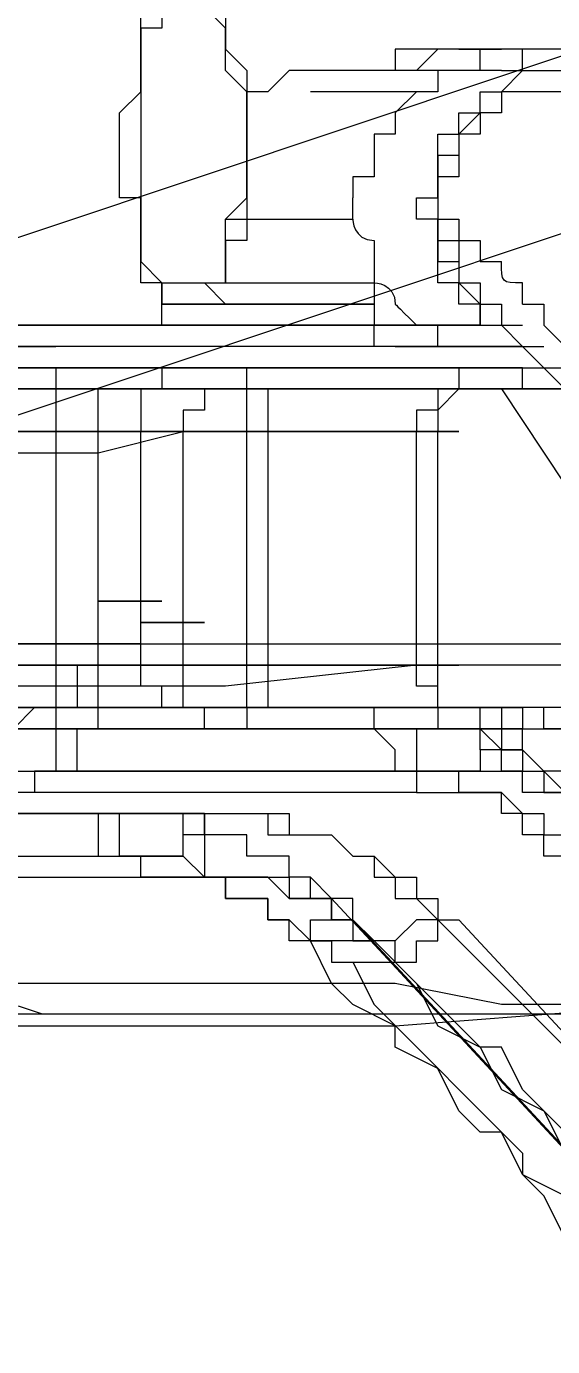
# Model space of a CAD drawing. Header units: millimetres. Extents: x 25083 to 52777, y 24772 to 45779.
# Drawn here: x 39269.44 to 39278.65, y 33722.21 to 33745.31 of the extents above; entities that cross this region are included whole.
import ezdxf

# ---------------------------------------------------------------- set-up
doc = ezdxf.new("R2010")
doc.units = ezdxf.units.MM
doc.layers.add('小车', color=7, linetype='Continuous')
doc.styles.get("Standard").update_dxf_attribs({"font": ''})
doc.styles.get('Standard').set_extended_font_data('SimSun')
doc.dimstyles.new('ISO-25', dxfattribs={"dimtxt": 2.5, "dimasz": 2.5, "dimexe": 1.25, "dimexo": 0.625, "dimtad": 1, "dimtxsty": 'Standard', "dimcen": 2.5, "dimadec": 0, "dimazin": 0, "dimtfac": 1, "dimtmove": 0, "dimatfit": 3, "dimfxl": 1, "dimarcsym": 0})

# ---------------------------------------------------------------- blocks, each defined once
blk = doc.blocks.new('*D925')
at = {"color": 0, "lineweight": -2}
for p, q in [((29677.862, 34881.662), (29677.862, 32448.293)), ((40733.017, 34757.645), (40733.017, 32448.293)), ((29680.362, 32449.543), (40730.517, 32449.543))]:
    blk.add_line(p, q, dxfattribs=at)
at = {"color": 0}
for points in [[(29680.362, 32449.96), (29680.362, 32449.127), (29677.862, 32449.543)], [(40730.517, 32449.127), (40730.517, 32449.96), (40733.017, 32449.543)]]:
    blk.add_solid(points, dxfattribs=at)
at = {"layer": 'DEFPOINTS', "color": 0}
for p in [(29677.862, 34882.287), (40733.017, 34758.27), (40733.017, 32449.543)]:
    blk.add_point(p, dxfattribs=at)
at = {"color": 0, "insert": (35205.439, 32451.628), "char_height": 2.5, "attachment_point": 5}
blk.add_mtext('11055,15', dxfattribs=at)
blk = doc.blocks.new('zw$D2F4')
at = {"color": 7, "lineweight": 5}
for points in [[(554.81, 200.534), (554.81, 214.645), (554.439, 217.988), (554.439, 344.25), (554.439, 353.534), (554.439, 356.133), (554.81, 361.704), (554.81, 372.473)], [(554.81, 372.473), (555.182, 372.473), (555.182, 372.102), (554.81, 371.359), (554.81, 368.759), (555.182, 368.017), (555.182, 228.757), (555.182, 219.102), (555.182, 205.362), (554.81, 204.247), (554.81, 200.534)], [(560.009, 205.362), (559.638, 205.362), (559.638, 206.476), (560.009, 207.961), (560.009, 208.704), (559.638, 209.446), (559.638, 253.267), (559.267, 265.893), (559.267, 305.628), (559.638, 318.255), (559.638, 340.908), (559.638, 349.82), (559.638, 363.56), (560.009, 365.046), (559.638, 366.16), (559.638, 366.903), (560.009, 367.274)], [(560.009, 367.274), (560.009, 343.878), (560.381, 341.65), (560.381, 232.099), (560.009, 232.099), (560.009, 223.187), (560.009, 205.362)], [(548.497, 301.915), (548.497, 215.017), (548.869, 210.189)], [(553.325, 300.801), (553.325, 251.781), (553.696, 243.24), (553.696, 215.017)], [(558.895, 234.328), (558.895, 220.959)], [(558.895, 220.216), (558.895, 233.956)], [(560.009, 233.956), (560.009, 220.587)], [(559.638, 220.216), (559.638, 233.585)], [(560.009, 217.988), (560.009, 232.099)], [(558.895, 217.616), (558.895, 231.728)], [(559.638, 231.728), (559.638, 217.616)], [(554.81, 218.73), (554.81, 228.757), (554.439, 230.243), (554.439, 231.357)], [(558.524, 231.357), (558.524, 220.216), (558.895, 218.73)], [(558.895, 231.357), (558.895, 217.245)], [(554.068, 215.388), (554.068, 230.985)], [(553.696, 217.988), (553.696, 230.614)], [(559.638, 230.614), (559.638, 217.988)], [(549.611, 229.871), (549.611, 229.5), (549.983, 229.5), (550.725, 228.757), (551.097, 228.757), (551.097, 228.386), (551.468, 228.386), (552.211, 227.643), (552.211, 227.272), (552.582, 227.272), (552.954, 226.9), (552.954, 226.529), (553.325, 226.158), (553.325, 225.786), (553.696, 225.786), (553.696, 225.415), (554.068, 225.044), (554.068, 224.672), (554.068, 224.301), (554.439, 224.301), (554.439, 223.187), (554.81, 222.815), (554.81, 220.587)], [(554.81, 220.216), (554.81, 222.073), (554.439, 222.444), (554.439, 223.558), (554.068, 223.929), (554.068, 224.301), (553.696, 224.672), (553.696, 225.044), (553.325, 225.415), (553.325, 225.786), (552.954, 226.158), (552.954, 226.529), (552.582, 226.529), (552.582, 226.9), (552.211, 227.272), (551.839, 227.272), (551.839, 227.643), (550.725, 228.757), (550.354, 228.757), (550.354, 229.128), (549.983, 229.128), (549.611, 229.5), (549.24, 229.5)], [(555.182, 229.5), (555.182, 219.473)], [(558.895, 219.473), (558.895, 224.672), (559.267, 225.786), (559.267, 229.5)], [(548.869, 229.128), (548.869, 228.757), (549.24, 228.757), (549.611, 228.386), (549.983, 228.386), (549.983, 228.014), (550.354, 228.014), (551.097, 227.272), (551.097, 226.9), (551.468, 226.9), (551.839, 226.529), (551.839, 226.158), (552.582, 225.415), (552.582, 225.044), (552.954, 224.672), (552.954, 224.301), (552.954, 223.929), (553.325, 223.929), (553.325, 223.187), (553.696, 222.815), (553.696, 220.587)], [(548.869, 229.128), (549.24, 229.128), (549.24, 228.757), (549.611, 228.757), (550.354, 228.014), (550.725, 228.014), (550.725, 227.643), (551.097, 227.643), (551.097, 227.272), (551.468, 227.272), (551.468, 226.9), (551.839, 226.9), (551.839, 226.529), (552.582, 225.786), (552.582, 225.415), (552.954, 225.044), (552.954, 224.672), (553.325, 224.672), (553.325, 224.301), (553.325, 223.558), (553.696, 223.558), (553.696, 221.701), (554.068, 221.33), (554.068, 220.587)], [(554.068, 220.959), (554.068, 222.073), (553.696, 222.073), (553.696, 223.558), (553.325, 223.929), (553.325, 224.672), (552.954, 225.044), (552.954, 225.415), (552.582, 225.415), (552.582, 225.786), (552.211, 226.158), (552.211, 226.529), (551.839, 226.529), (551.839, 226.9), (551.468, 226.9), (551.468, 227.272), (550.354, 228.386), (549.983, 228.386), (549.983, 228.757), (549.611, 228.757), (549.611, 229.128), (548.869, 229.128)], [(548.497, 228.757), (548.497, 228.386), (549.24, 228.386), (549.24, 228.014), (549.611, 228.014), (549.611, 227.643), (549.983, 227.643), (549.983, 227.272), (550.354, 227.272), (550.725, 226.9), (550.725, 226.529), (551.097, 226.529), (551.097, 226.158), (551.468, 226.158), (551.468, 225.786), (551.839, 225.415), (551.839, 225.044), (552.211, 224.672), (552.211, 224.301), (552.582, 223.929), (552.582, 222.815), (552.954, 222.444), (552.954, 220.959)], [(553.696, 220.216), (553.696, 222.815)], [(554.068, 228.757), (554.068, 218.359)], [(560.009, 218.359), (560.009, 228.757)], [(552.954, 220.587), (552.954, 221.33), (552.582, 221.33), (552.582, 223.187), (552.211, 223.558), (552.211, 224.301), (551.839, 224.301), (551.839, 225.044), (551.468, 225.044), (551.468, 225.415), (550.725, 226.158), (550.725, 226.529), (550.354, 226.529), (550.354, 226.9), (549.983, 226.9), (549.983, 227.272), (549.611, 227.643), (549.24, 227.643), (548.497, 228.386), (548.126, 228.386)], [(548.869, 210.561), (548.869, 213.16), (549.24, 215.017), (549.24, 227.272)], [(552.211, 220.216), (552.211, 223.929)], [(551.468, 223.558), (551.468, 219.845)], [(552.211, 223.558), (552.211, 219.845)], [(555.182, 220.959), (555.182, 223.558)], [(560.752, 218.73), (560.752, 223.558)], [(551.097, 223.187), (551.097, 219.473)], [(554.068, 220.587), (554.068, 223.187)], [(554.81, 223.187), (554.81, 220.216)], [(552.954, 222.815), (552.954, 215.017)], [(553.696, 222.815), (553.696, 220.216)], [(554.068, 222.815), (554.068, 215.388)], [(551.468, 222.444), (551.468, 218.73)], [(552.211, 222.444), (552.211, 218.73)], [(553.696, 215.017), (553.696, 222.444)], [(551.097, 222.073), (551.097, 218.359)], [(552.211, 218.359), (552.211, 222.073)], [(552.582, 214.645), (552.582, 222.073)], [(560.381, 222.073), (560.381, 220.959)], [(560.381, 222.073), (560.381, 220.959)], [(560.381, 220.959), (560.381, 222.073)], [(560.752, 222.073), (560.752, 220.959)], [(559.638, 221.701), (559.638, 221.33)], [(559.638, 221.33), (559.638, 220.587)], [(552.954, 213.531), (552.954, 220.959)], [(554.068, 220.959), (552.954, 220.959)], [(554.068, 213.16), (554.068, 220.959)], [(554.068, 220.959), (554.068, 220.587)], [(555.182, 220.959), (554.068, 220.959), (554.068, 220.587)], [(558.895, 220.959), (555.182, 220.959)], [(555.182, 219.473), (555.182, 220.959)], [(560.009, 220.587), (560.009, 220.959), (559.267, 220.959), (558.895, 220.959)], [(558.895, 220.959), (558.895, 219.473)], [(560.381, 212.789), (560.381, 220.959)], [(560.381, 219.845), (560.381, 220.959)], [(560.752, 220.959), (560.752, 213.531)], [(560.752, 219.845), (560.752, 220.959)], [(552.954, 220.587), (552.954, 213.16)], [(552.954, 220.587), (553.696, 220.587)], [(553.696, 220.587), (553.696, 212.789)], [(553.696, 220.216), (553.696, 220.587)], [(554.068, 220.587), (554.068, 217.988)], [(554.81, 220.587), (554.068, 220.587)], [(554.068, 218.359), (554.068, 220.587)], [(554.81, 220.587), (554.81, 217.616)], [(559.638, 220.587), (559.638, 219.473)], [(560.009, 220.587), (560.009, 218.359)], [(550.725, 216.131), (550.725, 216.502), (551.097, 216.502), (551.097, 216.874), (551.468, 216.874), (551.468, 217.616), (551.839, 217.616), (551.839, 218.359), (552.211, 218.359), (552.211, 219.102), (552.211, 220.216)], [(552.211, 220.216), (551.468, 220.216), (551.468, 219.845)], [(553.696, 217.616), (553.696, 220.216)], [(553.696, 220.216), (553.696, 217.988)], [(553.696, 220.216), (554.81, 220.216)], [(553.696, 220.216), (554.81, 220.216)], [(554.81, 220.216), (558.895, 220.216)], [(554.81, 217.245), (554.81, 220.216)], [(554.81, 220.216), (554.81, 218.73)], [(555.924, 220.216), (555.924, 219.102)], [(555.924, 219.102), (555.924, 220.216)], [(558.895, 218.73), (558.895, 220.216)], [(558.895, 220.216), (559.638, 220.216)], [(559.638, 217.988), (559.638, 220.216)], [(560.009, 219.102), (560.009, 220.216)], [(560.009, 220.216), (560.009, 219.102)], [(549.983, 216.502), (549.983, 216.874), (550.354, 216.874), (550.354, 217.245), (550.725, 217.245), (550.725, 217.988), (551.097, 217.988), (551.097, 218.73), (551.097, 219.102), (551.097, 219.473), (551.468, 219.473), (551.468, 219.845)], [(550.354, 215.76), (550.725, 215.76), (550.725, 216.131), (551.097, 216.502), (551.097, 216.874), (551.468, 216.874), (551.468, 217.616), (551.839, 217.616), (551.839, 218.73), (552.211, 218.73), (552.211, 219.845)], [(551.097, 219.473), (551.468, 219.473), (551.468, 219.845), (552.211, 219.845)], [(560.381, 217.616), (560.381, 219.845)], [(561.495, 219.102), (561.495, 219.473), (562.98, 219.473), (562.98, 219.845), (563.723, 219.845)], [(563.723, 219.845), (564.466, 219.845), (564.837, 219.473), (566.322, 219.473), (566.322, 219.102), (566.694, 219.102), (566.694, 218.73)], [(551.097, 219.473), (551.097, 217.988), (550.725, 217.988), (550.725, 217.245), (550.354, 217.245), (550.354, 216.874), (549.983, 216.502), (549.983, 216.131), (549.611, 216.131)], [(554.068, 218.359), (554.068, 219.102), (554.439, 219.102), (554.439, 219.473), (554.81, 219.473), (555.182, 219.473)], [(555.182, 219.473), (558.895, 219.473)], [(555.553, 218.359), (555.553, 219.473)], [(555.553, 219.473), (555.553, 218.359)], [(560.009, 218.359), (560.009, 219.102), (559.638, 219.102), (559.638, 219.473), (559.267, 219.473), (558.895, 219.473)], [(559.638, 219.473), (559.638, 219.102)], [(559.638, 219.473), (559.638, 218.359)], [(559.638, 218.359), (559.638, 219.473)], [(563.723, 219.473), (561.866, 219.473), (561.495, 219.102), (561.123, 219.102), (561.123, 218.73)], [(565.951, 219.102), (565.951, 219.473), (563.723, 219.473)], [(559.638, 219.102), (559.638, 218.359)], [(560.752, 218.73), (560.752, 219.102), (561.123, 219.102)], [(561.123, 217.988), (561.123, 219.102)], [(561.123, 219.102), (561.495, 219.102)], [(561.495, 219.102), (561.495, 217.988)], [(566.322, 218.73), (566.322, 219.102), (565.951, 219.102)], [(551.468, 218.73), (551.097, 218.359), (551.097, 216.874), (550.725, 216.874), (550.725, 216.131), (550.354, 216.131), (550.354, 215.76), (549.983, 215.76), (549.983, 215.388)], [(552.211, 218.73), (552.211, 216.874), (551.839, 216.874), (551.839, 216.131), (551.468, 215.76), (551.468, 215.388), (551.097, 215.388), (551.097, 215.017), (550.725, 215.017), (550.725, 214.645), (550.354, 214.274)], [(551.468, 218.73), (552.211, 218.73)], [(553.696, 217.988), (553.696, 218.359), (554.068, 218.359), (554.068, 218.73), (554.439, 218.73), (554.81, 218.73)], [(554.81, 218.73), (558.895, 218.73)], [(559.638, 217.988), (559.638, 218.359), (559.267, 218.359), (559.267, 218.73), (558.895, 218.73)], [(560.752, 216.874), (560.752, 218.73)], [(561.123, 218.73), (561.123, 215.388)], [(566.694, 218.73), (566.694, 218.359), (566.322, 218.359), (566.322, 217.988), (565.951, 217.988), (565.58, 217.988), (565.208, 217.616), (563.723, 217.616)], [(563.723, 217.616), (564.837, 217.616), (565.208, 217.988), (565.951, 217.988), (566.322, 218.359), (566.694, 218.359), (566.694, 218.73)], [(549.611, 215.017), (549.983, 215.017), (549.983, 215.388), (550.354, 215.76), (550.354, 216.131), (550.725, 216.131), (550.725, 216.874), (551.097, 217.245), (551.097, 217.616), (551.097, 218.359)], [(552.211, 218.359), (552.211, 217.245), (551.839, 217.245), (551.839, 216.131), (551.468, 215.76), (551.468, 215.388), (551.097, 215.017), (551.097, 214.645), (550.725, 214.645), (550.725, 214.274), (550.354, 214.274), (550.354, 213.903)], [(552.211, 218.359), (551.097, 218.359)], [(559.638, 218.359), (559.638, 217.616)], [(561.123, 217.988), (561.495, 218.359)], [(561.495, 218.359), (561.495, 217.988)], [(554.068, 217.988), (554.068, 213.531)], [(554.068, 217.988), (554.068, 217.616), (554.81, 217.616)], [(558.895, 217.616), (560.009, 217.616), (560.009, 217.988)], [(560.009, 213.531), (560.009, 217.988)], [(560.381, 217.616), (560.381, 217.988)], [(560.752, 217.988), (560.752, 217.616)], [(560.752, 217.988), (560.752, 217.616)], [(560.752, 217.616), (560.752, 217.988)], [(561.123, 215.388), (561.123, 217.988)], [(561.495, 217.988), (561.495, 215.388)], [(563.723, 217.616), (562.238, 217.616), (562.238, 217.988), (561.495, 217.988)], [(561.495, 217.988), (562.609, 217.988), (562.98, 217.616), (563.723, 217.616)], [(562.609, 217.988), (562.609, 215.76)], [(553.696, 213.16), (553.696, 217.616)], [(554.81, 217.245), (554.068, 217.245), (554.068, 217.616), (553.696, 217.616)], [(554.81, 217.616), (558.895, 217.616)], [(554.81, 217.616), (554.81, 214.645)], [(558.895, 214.645), (558.895, 217.616)], [(559.638, 217.616), (559.638, 217.245), (558.895, 217.245)], [(559.638, 217.616), (559.638, 216.874)], [(559.638, 217.616), (559.638, 213.16)], [(560.381, 215.017), (560.381, 217.616)], [(565.208, 215.76), (565.208, 216.874), (564.837, 217.245), (564.837, 217.616)], [(558.895, 217.245), (554.81, 217.245)], [(554.81, 214.274), (554.81, 217.245)], [(558.895, 217.245), (558.895, 214.274)], [(560.752, 217.245), (560.752, 216.874)], [(560.752, 216.874), (560.752, 217.245)], [(560.752, 217.245), (560.752, 216.874)], [(559.638, 216.874), (559.638, 216.502)], [(560.752, 213.531), (560.752, 216.874)], [(560.752, 216.874), (560.752, 216.502)], [(544.784, 211.675), (544.784, 212.046), (545.526, 212.417), (545.898, 212.789), (546.64, 213.16), (546.64, 213.531), (547.012, 213.903), (547.755, 214.274), (548.126, 215.017), (548.497, 215.017), (548.869, 215.76), (549.24, 216.131), (549.983, 216.502)], [(549.983, 216.502), (550.354, 216.502), (550.354, 216.131), (550.725, 216.131)], [(559.638, 216.502), (559.638, 215.388)], [(560.752, 216.502), (560.752, 216.131)], [(564.837, 214.274), (564.837, 216.502)], [(549.611, 216.131), (549.611, 215.76), (548.869, 215.388), (546.269, 212.789), (545.898, 212.789), (545.526, 212.046), (545.155, 211.675), (544.412, 211.303)], [(550.725, 216.131), (545.526, 211.303)], [(550.354, 215.76), (549.983, 215.76), (549.983, 216.131), (549.611, 216.131)], [(549.611, 216.131), (549.611, 215.017)], [(560.752, 216.131), (560.752, 215.76)], [(545.155, 210.932), (550.354, 215.76)], [(560.752, 215.76), (560.752, 215.388)], [(563.723, 215.388), (563.352, 215.388), (563.352, 215.76), (562.98, 215.76)], [(565.208, 215.017), (565.208, 215.76)], [(549.983, 215.388), (549.24, 214.645), (548.497, 214.274), (548.126, 213.531), (547.383, 213.16), (547.012, 212.417), (546.269, 212.046), (545.898, 211.303), (545.155, 210.932), (544.784, 210.561)], [(554.068, 215.388), (554.068, 214.274), (553.696, 214.274), (553.696, 213.531), (553.325, 213.16), (553.325, 212.789), (552.954, 212.789), (552.954, 212.417), (552.582, 212.417), (552.582, 212.046), (552.211, 212.046), (552.211, 211.675), (551.839, 211.675), (551.839, 211.303), (551.097, 211.303), (551.097, 210.932), (549.611, 210.932), (549.611, 210.561), (548.869, 210.561)], [(550.354, 214.274), (550.354, 214.645), (549.983, 215.017), (549.983, 215.388)], [(552.954, 215.017), (553.325, 215.017), (553.696, 215.388), (554.068, 215.388)], [(559.638, 215.388), (559.638, 214.645)], [(560.381, 215.388), (560.752, 215.388)], [(561.123, 215.388), (560.752, 215.388)], [(560.752, 215.388), (560.752, 215.017)], [(561.495, 215.388), (561.123, 215.388)], [(565.208, 214.274), (564.837, 214.274), (564.837, 214.645), (564.466, 215.017), (564.094, 215.017), (564.094, 215.388), (563.723, 215.388)], [(544.412, 209.818), (547.383, 212.789), (548.126, 213.16), (548.126, 213.531), (549.611, 215.017)], [(548.869, 210.189), (550.354, 210.189), (550.354, 210.561), (551.097, 210.561), (551.097, 210.932), (551.839, 210.932), (551.839, 211.303), (552.211, 211.303), (552.211, 211.675), (552.582, 211.675), (552.582, 212.046), (552.954, 212.046), (552.954, 212.417), (553.325, 212.789), (553.325, 213.531), (553.696, 213.531), (553.696, 215.017)], [(548.869, 211.303), (549.983, 211.303), (549.983, 211.675), (550.725, 211.675), (551.097, 212.046), (551.468, 212.046), (551.468, 212.417), (551.839, 212.417), (551.839, 212.789), (552.211, 212.789), (552.211, 213.16), (552.582, 213.16), (552.582, 213.903), (552.954, 213.903), (552.954, 215.017)], [(549.611, 215.017), (549.611, 214.645), (549.983, 214.645), (549.983, 214.274), (550.354, 214.274), (550.354, 213.903)], [(553.696, 215.017), (553.696, 214.645), (552.582, 214.645)], [(560.381, 215.017), (560.381, 212.417)], [(560.752, 215.017), (560.752, 214.645)], [(565.208, 214.645), (565.208, 215.017)], [(552.582, 214.645), (552.582, 213.16), (552.211, 212.789), (552.211, 212.417), (551.839, 212.417), (551.839, 212.046), (551.468, 212.046), (551.468, 211.675), (551.097, 211.675), (551.097, 211.303), (550.354, 211.303), (550.354, 210.932), (548.869, 210.932)], [(554.068, 213.531), (554.068, 214.274), (554.439, 214.274), (554.439, 214.645), (554.81, 214.645)], [(554.81, 214.645), (558.895, 214.645)], [(554.81, 214.645), (554.81, 213.903), (554.81, 214.274)], [(560.009, 213.531), (560.009, 213.903), (559.638, 213.903), (559.638, 214.274), (559.267, 214.274), (559.267, 214.645), (558.895, 214.645)], [(558.895, 214.274), (558.895, 213.903), (558.895, 214.645)], [(559.638, 214.645), (559.638, 213.531)], [(560.752, 214.645), (560.752, 214.274)], [(560.752, 213.531), (561.123, 213.531), (561.123, 213.903), (561.495, 213.903), (561.495, 214.274), (562.609, 214.274), (562.609, 214.645)], [(562.609, 214.645), (562.98, 214.645), (562.98, 214.274), (564.094, 214.274), (564.094, 213.903), (564.466, 213.903), (564.466, 213.531), (564.837, 213.531), (564.837, 213.16), (565.208, 212.789), (565.208, 212.046)], [(565.208, 214.274), (565.208, 214.645)], [(545.526, 209.446), (550.354, 214.274)], [(553.696, 213.16), (553.696, 213.531), (554.068, 213.531), (554.068, 214.274), (554.439, 214.274), (554.81, 214.274)], [(554.81, 214.274), (558.895, 214.274)], [(559.638, 213.16), (559.638, 213.903), (559.267, 214.274), (558.895, 214.274)], [(560.381, 214.274), (560.752, 214.274)], [(560.752, 214.274), (560.752, 213.903)], [(562.609, 214.274), (561.866, 214.274), (561.866, 213.903), (561.495, 213.903)], [(562.609, 214.274), (562.609, 213.903), (562.238, 213.903), (562.238, 213.531), (561.866, 213.531), (561.866, 213.16)], [(562.609, 214.274), (562.238, 214.274), (562.238, 213.903), (561.866, 213.903)], [(563.723, 214.274), (562.609, 214.274)], [(563.352, 213.903), (563.352, 214.274), (562.609, 214.274)], [(564.837, 212.789), (564.837, 213.16), (564.466, 213.16), (564.466, 213.531), (564.094, 213.903), (563.723, 213.903), (563.723, 214.274)], [(565.208, 213.903), (565.208, 214.274)], [(550.354, 213.903), (545.155, 209.075)], [(560.752, 213.903), (560.752, 213.16)], [(561.495, 213.903), (561.123, 213.531)], [(561.866, 213.903), (561.495, 213.903), (561.495, 213.531), (561.123, 213.531)], [(564.837, 212.789), (564.837, 213.16), (564.466, 213.16), (564.466, 213.531), (564.094, 213.531), (564.094, 213.903), (563.352, 213.903)], [(565.208, 213.16), (565.208, 213.531), (565.58, 213.531), (565.58, 213.903)], [(565.208, 213.16), (565.208, 213.903)], [(565.58, 213.903), (565.58, 213.16)], [(552.954, 213.531), (552.954, 212.417), (552.582, 212.046), (552.582, 211.303), (552.211, 211.303), (552.211, 210.932), (551.839, 210.932), (551.839, 210.561), (551.468, 210.561), (551.468, 210.189), (551.097, 210.189), (550.725, 209.818), (549.983, 209.818), (549.983, 209.446), (548.869, 209.446)], [(554.068, 213.16), (553.325, 213.16), (553.325, 213.531), (552.954, 213.531)], [(554.068, 213.531), (554.068, 212.789), (553.696, 212.789), (553.696, 213.16)], [(559.638, 213.531), (559.638, 212.417)], [(559.638, 213.16), (559.638, 212.789), (560.009, 212.789), (560.009, 213.16), (560.009, 213.531)], [(561.123, 213.531), (560.752, 213.531)], [(565.58, 213.16), (565.58, 213.531)], [(559.638, 213.16), (557.41, 211.675), (553.696, 210.189), (550.725, 209.075), (547.383, 207.961), (542.927, 206.847), (536.614, 206.104), (535.871, 205.733)], [(548.869, 209.075), (549.983, 209.075), (549.983, 209.446), (550.725, 209.446), (550.725, 209.818), (551.468, 209.818), (551.468, 210.189), (551.839, 210.189), (551.839, 210.561), (552.211, 210.932), (552.211, 211.303), (552.582, 211.303), (552.582, 212.789), (552.954, 212.789), (552.954, 213.16)], [(548.869, 208.332), (550.354, 208.332), (550.354, 208.704), (551.468, 208.704), (551.468, 209.075), (551.839, 209.075), (552.582, 209.818), (552.954, 210.189), (552.954, 210.561), (553.325, 210.561), (553.325, 210.932), (553.696, 211.303), (553.696, 212.417), (554.068, 212.417), (554.068, 213.16)], [(552.954, 213.16), (553.325, 213.16), (553.325, 212.789), (553.696, 212.789)], [(553.696, 211.303), (554.068, 211.303), (554.068, 212.789), (554.068, 213.16)], [(560.752, 213.16), (560.381, 212.789)], [(560.752, 213.16), (560.752, 212.789)], [(565.208, 213.16), (565.208, 212.417)], [(565.58, 212.046), (565.58, 213.16)], [(560.381, 212.789), (558.524, 210.932), (556.667, 209.818), (554.439, 208.704), (551.097, 206.847), (546.64, 204.99), (539.585, 202.391), (529.187, 199.42)], [(553.696, 212.789), (553.696, 211.303), (553.325, 211.303), (553.325, 210.561), (552.954, 210.561), (552.954, 209.818), (552.582, 209.818), (552.582, 209.446), (552.211, 209.446), (552.211, 209.075), (551.839, 209.075), (551.839, 208.704), (551.468, 208.704), (551.097, 208.332), (550.354, 208.332), (550.354, 207.961), (548.869, 207.961)], [(553.696, 212.789), (553.696, 211.303)], [(561.123, 212.789), (561.123, 212.417), (560.752, 212.417), (560.381, 212.046)], [(564.837, 212.046), (564.837, 212.789)], [(559.638, 212.417), (559.638, 211.675)]]:
    blk.add_lwpolyline(points, dxfattribs=at)
for points in [[(560.752, 220.959), (560.752, 220.959), (560.752, 220.959), (560.752, 221.33)], [(551.468, 218.73), (551.468, 219.102), (551.468, 219.473), (551.468, 219.845)], [(551.097, 219.473), (551.097, 219.102), (551.097, 218.73), (551.097, 218.359)], [(561.495, 217.988), (561.495, 217.988), (561.495, 217.988), (561.495, 217.988)], [(560.752, 217.245), (560.752, 217.245), (560.752, 217.616), (560.752, 217.616)], [(560.752, 217.245), (560.752, 217.245), (560.752, 217.245), (560.752, 217.616)], [(549.983, 215.388), (549.983, 215.76), (549.983, 216.131), (549.983, 216.502)], [(562.609, 215.76), (562.609, 215.76), (562.238, 215.76), (562.238, 215.388)], [(562.609, 215.76), (562.609, 215.76), (562.609, 215.76), (562.98, 215.76)], [(561.495, 215.388), (561.495, 215.388), (561.495, 215.017), (561.123, 215.017)], [(562.238, 215.388), (561.866, 215.388), (561.495, 215.388), (561.495, 215.388)], [(561.495, 215.388), (561.495, 215.388), (561.495, 215.388), (561.495, 215.388)], [(561.123, 215.017), (561.123, 215.017), (561.123, 215.017), (560.752, 214.645)], [(565.58, 215.017), (565.208, 215.017), (565.208, 215.017), (565.208, 215.017)], [(565.58, 214.274), (565.58, 214.274), (565.58, 214.645), (565.58, 215.017)], [(565.58, 214.274), (565.58, 214.274), (565.208, 214.645), (565.208, 214.645)], [(560.752, 213.903), (560.752, 213.903), (560.752, 213.903), (560.752, 214.274)], [(562.609, 214.274), (562.609, 214.274), (562.609, 214.274), (562.609, 214.274)], [(562.609, 214.274), (562.609, 214.274), (562.609, 214.274), (562.609, 214.274)], [(565.208, 213.531), (565.208, 213.531), (565.208, 213.903), (565.208, 214.274)], [(565.208, 213.903), (565.208, 213.903), (565.208, 214.274), (565.208, 214.274)], [(565.58, 213.903), (565.58, 213.903), (565.58, 214.274), (565.58, 214.274)], [(565.58, 213.903), (565.58, 213.903), (565.58, 214.274), (565.58, 214.274)], [(560.752, 213.531), (560.752, 213.531), (560.752, 213.531), (560.752, 213.903)], [(560.752, 213.531), (560.752, 213.531), (560.752, 213.16), (560.752, 213.16)], [(561.123, 213.531), (561.123, 213.531), (561.123, 213.16), (561.123, 213.16)], [(565.208, 213.531), (565.208, 213.531), (565.208, 213.531), (565.208, 213.531)], [(565.208, 213.16), (565.208, 213.16), (565.208, 213.16), (565.208, 213.531)], [(561.123, 213.16), (560.752, 213.16), (560.752, 213.16), (560.752, 213.16)], [(561.495, 212.789), (561.495, 213.16), (561.495, 213.16), (561.866, 213.16)], [(565.208, 213.16), (565.208, 213.16), (565.208, 213.16), (565.208, 213.16)], [(565.208, 213.16), (565.208, 213.16), (565.208, 213.16), (565.208, 213.16)], [(565.58, 212.789), (565.58, 212.789), (565.58, 213.16), (565.58, 213.16)], [(565.58, 213.16), (565.58, 213.16), (565.58, 213.16), (565.58, 213.16)], [(565.58, 213.16), (565.58, 213.16), (565.58, 213.16), (565.58, 213.16)], [(560.752, 212.789), (560.752, 212.789), (560.752, 212.789), (560.752, 212.789)], [(561.123, 212.789), (561.495, 212.789), (561.495, 212.789), (561.495, 212.789)], [(564.837, 212.417), (564.837, 212.417), (564.837, 212.789), (564.837, 212.789)], [(565.208, 212.789), (565.208, 212.789), (565.208, 212.789), (565.58, 212.789)], [(564.837, 212.046), (564.837, 212.046), (564.837, 212.046), (564.837, 212.417)]]:
    blk.add_open_spline(points, degree=3, dxfattribs=at)
blk = doc.blocks.new('A$C1A4175F5')
at = {"layer": '小车', "color": 7, "lineweight": 0}
for points in [[(247.215, 563.302), (418.277, 506.188)], [(246.235, 560.502), (418.277, 503.108)], [(325.187, 523.826), (324.767, 523.686)], [(325.187, 523.686), (229.857, 523.686)]]:
    blk.add_lwpolyline(points, dxfattribs=at)
blk = doc.blocks.new('zw$50CE')
blk.add_blockref('zw$D2F4', (22.01, 103.569))
at = {"layer": '小车', "ltscale": 10, "xscale": -1, "rotation": 270}
blk.add_blockref('A$C1A4175F5', (47.032, 0), dxfattribs=at)

msp = doc.modelspace()

# ---------------------------------------------------------------- block references
at = {"rotation": 90}
msp.add_blockref('zw$50CE', (39594.481, 33157.316), dxfattribs=at)

# ---------------------------------------------------------------- dimensions: what is measured, and where the dimension line sits
dim = msp.add_linear_dim(base=(40733.0166, 32449.5434), p1=(29677.8617, 34882.2868), p2=(40733.0166, 34758.2702), dimstyle='ISO-25')
dim.commit()
dim.dimension.update_dxf_attribs({"geometry": '*D925', "text_midpoint": (35205.4391, 32449.5434), "dimtype": 160})

doc.saveas('drawing.dxf')
